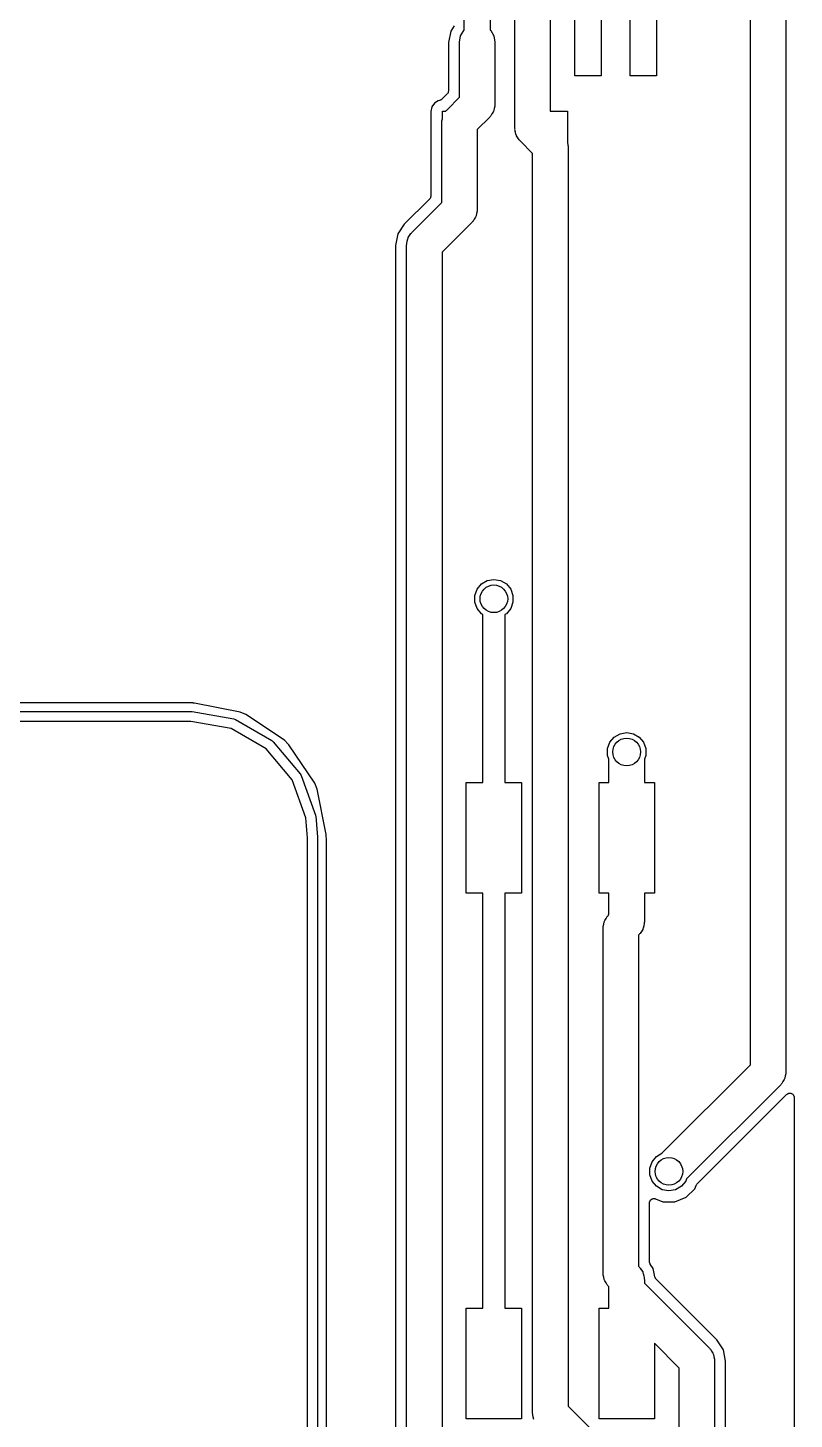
# Model space of a CAD drawing. Extents: x 51 to 137, y -158 to -25.
# Drawn here: x 81.38 to 98.97, y -138.83 to -106.9 of the extents above; entities that cross this region are included whole.
import ezdxf

# ---------------------------------------------------------------- set-up
doc = ezdxf.new("R2010")
doc.units = 0
doc.header["$MEASUREMENT"] = 0
doc.layers.add('BLACK', color=7, linetype='CONTINUOUS')

msp = doc.modelspace()

# ---------------------------------------------------------------- linework, layer by layer
at = {"layer": 'Black'}
for p, q in [((98.7759, -92.7839), (98.7759, -130.863)), ((97.9631, -130.695), (97.9631, -92.9522)), ((92.5576, -109.205), (92.5576, -105.979)), ((93.3704, -106.194), (93.3704, -108.811)), ((91.3943, -106.952), (91.3943, -106.449)), ((91.9937, -106.449), (91.9937, -106.952)), ((93.9343, -107.998), (93.9343, -106.449)), ((94.5337, -106.449), (94.5337, -107.998)), ((95.2043, -107.998), (95.2043, -106.449)), ((95.8037, -106.449), (95.8037, -107.998)), ((91.168, -106.848), (91.0857, -106.971)), ((91.3121, -107.084), (91.3827, -106.962)), ((91.3827, -106.962), (91.3943, -106.952)), ((91.9937, -106.952), (92.0053, -106.962)), ((92.0053, -106.962), (92.0759, -107.084)), ((91.0857, -106.971), (91.0336, -107.233)), ((91.0336, -107.233), (91.0336, -108.343)), ((91.2876, -107.223), (91.3121, -107.084)), ((91.2876, -108.49), (91.2876, -107.223)), ((92.0759, -107.084), (92.1004, -107.223)), ((92.1004, -107.223), (92.1004, -108.659)), ((94.5337, -107.998), (93.9343, -107.998)), ((95.8037, -107.998), (95.2043, -107.998)), ((90.8416, -108.56), (90.83, -108.564)), ((90.8536, -108.557), (90.8416, -108.56)), ((90.858, -108.553), (90.8536, -108.557)), ((90.863, -108.552), (90.858, -108.553)), ((90.8724, -108.543), (90.863, -108.552)), ((90.8825, -108.536), (90.8724, -108.543)), ((91.0038, -108.415), (90.8825, -108.536)), ((91.0002, -108.778), (91.2876, -108.49)), ((91.0064, -108.411), (91.0038, -108.415)), ((91.0098, -108.408), (91.0064, -108.411)), ((91.0165, -108.397), (91.0098, -108.408)), ((91.0241, -108.386), (91.0165, -108.397)), ((91.0252, -108.382), (91.0241, -108.386)), ((91.0275, -108.378), (91.0252, -108.382)), ((91.0298, -108.365), (91.0275, -108.378)), ((91.0332, -108.352), (91.0298, -108.365)), ((91.0336, -108.343), (91.0328, -108.348)), ((91.0328, -108.348), (91.0332, -108.352)), ((90.655, -108.711), (90.6329, -108.821)), ((90.6329, -108.821), (90.6329, -109.036)), ((90.712, -108.627), (90.655, -108.711)), ((90.7973, -108.571), (90.712, -108.627)), ((90.83, -108.564), (90.7973, -108.571)), ((90.8939, -108.988), (90.8939, -108.811)), ((90.8939, -108.811), (90.9723, -108.811)), ((90.9723, -108.811), (90.9763, -108.804)), ((90.9763, -108.804), (90.99, -108.792)), ((90.99, -108.792), (91.0002, -108.778)), ((92.0319, -108.874), (92.0053, -108.92)), ((92.0623, -108.831), (92.0319, -108.874)), ((92.0669, -108.813), (92.0623, -108.831)), ((92.0759, -108.798), (92.0669, -108.813)), ((92.0851, -108.746), (92.0759, -108.798)), ((92.0989, -108.694), (92.0851, -108.746)), ((92.1004, -108.659), (92.0973, -108.676)), ((92.0973, -108.676), (92.0989, -108.694)), ((93.3704, -108.811), (93.7641, -108.811)), ((93.7641, -108.811), (93.7641, -109.534)), ((90.631, -109.056), (90.6272, -109.075)), ((90.6272, -109.075), (90.6272, -110.756)), ((90.6312, -109.046), (90.631, -109.056)), ((90.6329, -109.036), (90.6312, -109.046)), ((90.8812, -109.065), (90.8843, -109.048)), ((90.8812, -110.903), (90.8812, -109.065)), ((90.8827, -109.03), (90.8939, -108.988)), ((90.8843, -109.048), (90.8827, -109.03)), ((91.9814, -108.946), (91.694, -109.234)), ((91.9916, -108.932), (91.9814, -108.946)), ((92.0053, -108.92), (91.9916, -108.932)), ((91.694, -109.234), (91.694, -111.072)), ((92.5607, -109.222), (92.5576, -109.205)), ((92.5591, -109.24), (92.5607, -109.222)), ((92.5729, -109.291), (92.5591, -109.24)), ((92.5821, -109.344), (92.5729, -109.291)), ((92.591, -109.359), (92.5821, -109.344)), ((92.5957, -109.376), (92.591, -109.359)), ((92.6261, -109.42), (92.5957, -109.376)), ((92.6527, -109.466), (92.6261, -109.42)), ((92.6664, -109.477), (92.6527, -109.466)), ((92.6766, -109.492), (92.6664, -109.477)), ((92.964, -109.779), (92.6766, -109.492)), ((92.964, -111.072), (92.964, -109.779)), ((93.7641, -109.534), (93.7753, -109.576)), ((93.7753, -109.576), (93.7737, -109.593)), ((93.7737, -109.593), (93.7768, -109.611)), ((93.7768, -109.611), (93.7768, -111.07)), ((90.6188, -110.795), (90.6177, -110.799)), ((90.6211, -110.791), (90.6188, -110.795)), ((90.6234, -110.778), (90.6211, -110.791)), ((90.6268, -110.765), (90.6234, -110.778)), ((90.6272, -110.756), (90.6264, -110.761)), ((90.6264, -110.761), (90.6268, -110.765)), ((90.5974, -110.828), (90.0202, -111.405)), ((90.1927, -111.592), (90.8812, -110.903)), ((90.6, -110.824), (90.5974, -110.828)), ((90.6034, -110.821), (90.6, -110.824)), ((90.6101, -110.81), (90.6034, -110.821)), ((90.6177, -110.799), (90.6101, -110.81)), ((91.6925, -111.107), (91.6787, -111.159)), ((91.694, -111.072), (91.6909, -111.089)), ((91.6909, -111.089), (91.6925, -111.107)), ((92.9644, -111.074), (92.964, -111.072)), ((92.9644, -138.694), (92.9644, -111.074)), ((93.7768, -111.07), (93.7772, -111.072)), ((93.7772, -111.072), (93.7772, -138.526)), ((90.0202, -111.405), (89.8718, -111.627)), ((91.575, -111.359), (90.8865, -112.048)), ((91.5852, -111.345), (91.575, -111.359)), ((91.5989, -111.333), (91.5852, -111.345)), ((91.6255, -111.287), (91.5989, -111.333)), ((91.6559, -111.244), (91.6255, -111.287)), ((91.6606, -111.226), (91.6559, -111.244)), ((91.6695, -111.211), (91.6606, -111.226)), ((91.6787, -111.159), (91.6695, -111.211)), ((89.8718, -111.627), (89.8197, -111.889)), ((90.089, -111.793), (90.0982, -111.74)), ((90.0982, -111.74), (90.1071, -111.725)), ((90.1071, -111.725), (90.1118, -111.708)), ((90.1118, -111.708), (90.1422, -111.664)), ((90.1422, -111.664), (90.1688, -111.618)), ((90.1688, -111.618), (90.1825, -111.607)), ((90.1825, -111.607), (90.1927, -111.592)), ((89.8197, -111.889), (89.8197, -143.241)), ((90.0737, -111.879), (90.0768, -111.862)), ((90.0737, -143.251), (90.0737, -111.879)), ((90.0752, -111.844), (90.089, -111.793)), ((90.0768, -111.862), (90.0752, -111.844)), ((90.8865, -112.048), (90.8865, -143.083)), ((91.6886, -119.777), (91.7882, -119.658)), ((91.7882, -119.658), (91.9224, -119.58)), ((91.9224, -119.58), (92.075, -119.554)), ((92.075, -119.554), (92.2276, -119.58)), ((92.2276, -119.58), (92.3618, -119.658)), ((92.3618, -119.658), (92.4614, -119.777)), ((91.6356, -119.922), (91.6886, -119.777)), ((91.6356, -120.077), (91.6356, -119.922)), ((92.4614, -119.777), (92.5144, -119.922)), ((92.5144, -119.922), (92.5144, -120.077)), ((91.6886, -120.223), (91.6356, -120.077)), ((91.7882, -120.342), (91.6886, -120.223)), ((91.821, -120.36), (91.7882, -120.342)), ((91.821, -124.216), (91.821, -120.36)), ((92.3618, -120.342), (92.329, -120.36)), ((92.329, -120.36), (92.329, -124.216)), ((92.4614, -120.223), (92.3618, -120.342)), ((92.5144, -120.077), (92.4614, -120.223)), ((53.5913, -122.588), (85.1357, -122.588)), ((85.1257, -122.385), (53.6226, -122.385)), ((85.1564, -122.391), (85.1257, -122.385)), ((85.1357, -122.588), (85.1456, -122.59)), ((85.1456, -122.59), (85.1556, -122.59)), ((85.1556, -122.59), (86.1068, -122.757)), ((85.1664, -122.391), (85.1564, -122.391)), ((85.1762, -122.393), (85.1664, -122.391)), ((85.2075, -122.393), (85.1762, -122.393)), ((86.2522, -122.601), (85.2075, -122.393)), ((86.3848, -122.656), (86.2522, -122.601)), ((85.1257, -122.817), (53.5813, -122.817)), ((86.0473, -122.979), (85.1257, -122.817)), ((86.1068, -122.757), (86.1068, -122.757)), ((86.1068, -122.757), (86.1441, -122.771)), ((86.1441, -122.771), (86.9807, -123.254)), ((87.2705, -123.247), (86.3848, -122.656)), ((86.8489, -123.442), (86.0473, -122.979)), ((87.3574, -123.334), (87.2705, -123.247)), ((94.7366, -123.292), (94.8362, -123.174)), ((94.8362, -123.174), (94.9704, -123.096)), ((94.9704, -123.096), (95.123, -123.069)), ((95.123, -123.069), (95.2756, -123.096)), ((95.2756, -123.096), (95.4098, -123.174)), ((95.4098, -123.174), (95.5094, -123.292)), ((87.4439, -124.151), (86.8489, -123.442)), ((86.9807, -123.254), (87.0111, -123.28)), ((87.0111, -123.28), (87.632, -124.019)), ((87.3719, -123.349), (87.3574, -123.334)), ((87.9637, -124.235), (87.3719, -123.349)), ((94.6836, -123.438), (94.7366, -123.292)), ((94.6836, -123.593), (94.6836, -123.438)), ((95.5094, -123.292), (95.5624, -123.438)), ((95.5624, -123.438), (95.5624, -123.593)), ((94.7166, -123.684), (94.6836, -123.593)), ((94.7166, -124.216), (94.7166, -123.684)), ((95.5624, -123.593), (95.5294, -123.684)), ((95.5294, -123.684), (95.5294, -124.216)), ((87.7622, -125.026), (87.4439, -124.151)), ((87.632, -124.019), (87.6518, -124.054)), ((87.6518, -124.054), (87.9822, -124.962)), ((88.0187, -124.367), (87.9637, -124.235)), ((88.2265, -125.412), (88.0187, -124.367)), ((91.44, -126.756), (91.44, -124.216)), ((91.44, -124.216), (91.821, -124.216)), ((92.329, -124.216), (92.71, -124.216)), ((92.71, -124.216), (92.71, -126.756)), ((94.488, -126.756), (94.488, -124.216)), ((94.488, -124.216), (94.7166, -124.216)), ((95.5294, -124.216), (95.758, -124.216)), ((95.758, -124.216), (95.758, -126.756)), ((87.8027, -125.489), (87.7622, -125.026)), ((87.9822, -124.962), (87.9848, -124.976)), ((87.9848, -124.976), (87.9886, -124.991)), ((87.9886, -124.991), (88.0309, -125.474)), ((88.0309, -125.474), (88.0304, -125.479)), ((88.0304, -125.479), (88.0313, -125.484)), ((88.0313, -125.484), (88.0313, -151.958)), ((88.2265, -125.443), (88.2265, -125.412)), ((88.2282, -125.453), (88.2265, -125.443)), ((88.2284, -125.463), (88.2282, -125.453)), ((88.2345, -125.494), (88.2284, -125.463)), ((87.8027, -151.936), (87.8027, -125.489)), ((88.2345, -151.93), (88.2345, -125.494)), ((91.821, -126.756), (91.44, -126.756)), ((91.821, -136.281), (91.821, -126.756)), ((92.71, -126.756), (92.329, -126.756)), ((92.329, -126.756), (92.329, -136.281)), ((94.7166, -126.756), (94.488, -126.756)), ((94.7166, -127.248), (94.7166, -126.756)), ((95.758, -126.756), (95.5294, -126.756)), ((95.5294, -126.756), (95.5294, -127.417)), ((94.6045, -127.414), (94.6134, -127.399)), ((94.6134, -127.399), (94.6181, -127.382)), ((94.6181, -127.382), (94.6485, -127.338)), ((94.6485, -127.338), (94.6751, -127.292)), ((94.6751, -127.292), (94.6888, -127.281)), ((94.6888, -127.281), (94.699, -127.266)), ((94.699, -127.266), (94.7166, -127.248)), ((94.58, -127.553), (94.5831, -127.536)), ((94.58, -135.484), (94.58, -127.553)), ((94.5815, -127.518), (94.5953, -127.467)), ((94.5831, -127.536), (94.5815, -127.518)), ((94.5953, -127.467), (94.6045, -127.414)), ((95.4104, -127.704), (95.3928, -127.722)), ((95.4206, -127.689), (95.4104, -127.704)), ((95.4343, -127.678), (95.4206, -127.689)), ((95.4609, -127.632), (95.4343, -127.678)), ((95.4913, -127.588), (95.4609, -127.632)), ((95.496, -127.571), (95.4913, -127.588)), ((95.5049, -127.556), (95.496, -127.571)), ((95.5141, -127.503), (95.5049, -127.556)), ((95.5279, -127.452), (95.5141, -127.503)), ((95.5294, -127.417), (95.5263, -127.434)), ((95.5263, -127.434), (95.5279, -127.452)), ((95.3928, -127.722), (95.3928, -135.315)), ((95.9323, -132.726), (97.9631, -130.695)), ((98.7744, -130.899), (98.7606, -130.95)), ((98.7759, -130.863), (98.7728, -130.881)), ((98.7728, -130.881), (98.7744, -130.899)), ((98.6569, -131.151), (96.4979, -133.31)), ((98.6671, -131.136), (98.6569, -131.151)), ((98.6808, -131.125), (98.6671, -131.136)), ((98.7074, -131.079), (98.6808, -131.125)), ((98.7378, -131.035), (98.7074, -131.079)), ((98.7424, -131.018), (98.7378, -131.035)), ((98.7514, -131.002), (98.7424, -131.018)), ((98.7606, -130.95), (98.7514, -131.002)), ((96.7361, -133.431), (98.7926, -131.374)), ((98.7926, -131.374), (98.8035, -131.367)), ((98.8035, -131.367), (98.8136, -131.358)), ((98.8136, -131.358), (98.8178, -131.357)), ((98.8178, -131.357), (98.8215, -131.354)), ((98.8215, -131.354), (98.8343, -131.351)), ((98.8343, -131.351), (98.8468, -131.346)), ((98.8468, -131.346), (98.8512, -131.346)), ((98.8512, -131.346), (98.8556, -131.345)), ((98.8556, -131.345), (98.8688, -131.346)), ((98.8688, -131.346), (98.8821, -131.346)), ((98.8821, -131.346), (98.8863, -131.348)), ((98.8863, -131.348), (98.8907, -131.348)), ((98.8907, -131.348), (98.9027, -131.354)), ((98.9027, -131.354), (98.9152, -131.358)), ((98.9152, -131.358), (98.9186, -131.361)), ((98.9186, -131.361), (98.9227, -131.363)), ((98.9227, -131.363), (98.9321, -131.372)), ((98.9321, -131.372), (98.9423, -131.381)), ((98.9423, -131.381), (98.9445, -131.385)), ((98.9445, -131.385), (98.9476, -131.388)), ((98.9476, -131.388), (98.9533, -131.4)), ((98.9533, -131.4), (98.9599, -131.411)), ((98.9599, -131.411), (98.9607, -131.416)), ((98.9607, -131.416), (98.9626, -131.42)), ((98.9626, -131.42), (98.9637, -131.433)), ((98.9637, -131.433), (98.966, -131.446)), ((98.966, -131.446), (98.966, -151.917)), ((95.7052, -132.918), (95.8048, -132.8)), ((95.8048, -132.8), (95.9323, -132.726)), ((95.6522, -133.064), (95.7052, -132.918)), ((95.6522, -133.219), (95.6522, -133.064)), ((95.7052, -133.364), (95.6522, -133.219)), ((95.8048, -133.483), (95.7052, -133.364)), ((96.478, -133.364), (96.3784, -133.483)), ((96.4979, -133.31), (96.478, -133.364)), ((96.6834, -133.538), (96.7141, -133.464)), ((96.7141, -133.464), (96.7152, -133.462)), ((96.7152, -133.462), (96.7158, -133.46)), ((96.7158, -133.46), (96.7247, -133.447)), ((96.7247, -133.447), (96.733, -133.434)), ((96.733, -133.434), (96.7348, -133.433)), ((96.7348, -133.433), (96.7361, -133.431)), ((95.6791, -133.793), (95.6866, -133.785)), ((95.6866, -133.785), (95.6925, -133.782)), ((95.6925, -133.782), (95.6976, -133.777)), ((95.6976, -133.777), (95.7081, -133.773)), ((95.7081, -133.773), (95.7179, -133.768)), ((95.7179, -133.768), (95.7245, -133.767)), ((95.7245, -133.767), (95.7308, -133.765)), ((95.7308, -133.765), (95.7419, -133.765)), ((95.7419, -133.765), (95.7529, -133.764)), ((95.7529, -133.764), (95.7594, -133.765)), ((95.7594, -133.765), (95.766, -133.765)), ((95.766, -133.765), (95.7765, -133.769)), ((95.7765, -133.769), (95.7874, -133.771)), ((95.7874, -133.771), (95.952, -133.84)), ((95.939, -133.561), (95.8048, -133.483)), ((96.0916, -133.588), (95.939, -133.561)), ((96.2442, -133.561), (96.0916, -133.588)), ((96.2299, -133.84), (96.4868, -133.734)), ((96.3784, -133.483), (96.2442, -133.561)), ((96.4868, -133.734), (96.6834, -133.538)), ((95.6468, -133.865), (95.6487, -133.854)), ((95.6468, -135.211), (95.6468, -133.865)), ((95.6487, -133.854), (95.6492, -133.843)), ((95.6492, -133.843), (95.6518, -133.837)), ((95.6518, -133.837), (95.6529, -133.83)), ((95.6529, -133.83), (95.6585, -133.821)), ((95.6585, -133.821), (95.6628, -133.811)), ((95.6628, -133.811), (95.6672, -133.806)), ((95.6672, -133.806), (95.6706, -133.8)), ((95.6706, -133.8), (95.6791, -133.793)), ((95.952, -133.84), (96.2299, -133.84)), ((95.3928, -135.315), (95.4104, -135.333)), ((95.4104, -135.333), (95.4206, -135.348)), ((95.4206, -135.348), (95.4343, -135.359)), ((95.4343, -135.359), (95.4609, -135.405)), ((95.6489, -135.223), (95.6468, -135.211)), ((95.6497, -135.235), (95.6489, -135.223)), ((95.652, -135.24), (95.6497, -135.235)), ((95.6529, -135.246), (95.652, -135.24)), ((95.659, -135.256), (95.6529, -135.246)), ((95.6639, -135.268), (95.659, -135.256)), ((95.7313, -135.368), (95.6639, -135.268)), ((95.7701, -135.564), (95.7313, -135.368)), ((94.5831, -135.501), (94.58, -135.484)), ((94.5815, -135.519), (94.5831, -135.501)), ((94.5953, -135.57), (94.5815, -135.519)), ((94.6045, -135.623), (94.5953, -135.57)), ((94.6134, -135.638), (94.6045, -135.623)), ((94.6181, -135.655), (94.6134, -135.638)), ((94.6485, -135.699), (94.6181, -135.655)), ((94.6751, -135.745), (94.6485, -135.699)), ((95.4609, -135.405), (95.4913, -135.449)), ((95.4913, -135.449), (95.496, -135.466)), ((95.496, -135.466), (95.5049, -135.481)), ((95.5049, -135.481), (95.5141, -135.534)), ((95.5141, -135.534), (95.5279, -135.585)), ((95.5279, -135.585), (95.5263, -135.603)), ((95.5263, -135.603), (95.5294, -135.62)), ((95.5294, -135.62), (95.5294, -135.706)), ((95.7746, -135.575), (95.7701, -135.564)), ((95.7777, -135.587), (95.7746, -135.575)), ((95.7809, -135.591), (95.7777, -135.587)), ((95.7829, -135.597), (95.7809, -135.591)), ((95.791, -135.606), (95.7829, -135.597)), ((95.798, -135.616), (95.791, -135.606)), ((97.1925, -137.01), (95.798, -135.616)), ((94.6888, -135.756), (94.6751, -135.745)), ((94.699, -135.771), (94.6888, -135.756)), ((94.7166, -135.789), (94.699, -135.771)), ((94.7166, -136.281), (94.7166, -135.789)), ((95.5294, -135.706), (97.02, -137.197)), ((91.44, -138.821), (91.44, -136.281)), ((91.44, -136.281), (91.821, -136.281)), ((92.329, -136.281), (92.71, -136.281)), ((92.71, -136.281), (92.71, -138.821)), ((94.488, -138.821), (94.488, -136.281)), ((94.488, -136.281), (94.7166, -136.281)), ((96.3262, -137.653), (95.758, -137.084)), ((95.758, -137.084), (95.758, -138.821)), ((97.02, -137.197), (97.0302, -137.212)), ((97.0302, -137.212), (97.0439, -137.223)), ((97.0439, -137.223), (97.0705, -137.269)), ((97.0705, -137.269), (97.1009, -137.313)), ((97.3409, -137.232), (97.1925, -137.01)), ((97.393, -137.494), (97.3409, -137.232)), ((97.1009, -137.313), (97.1055, -137.33)), ((97.1055, -137.33), (97.1145, -137.345)), ((97.1145, -137.345), (97.1237, -137.398)), ((97.1237, -137.398), (97.1375, -137.449)), ((97.1375, -137.449), (97.1359, -137.467)), ((97.1359, -137.467), (97.139, -137.484)), ((97.139, -137.484), (97.139, -145.815)), ((97.393, -145.805), (97.393, -137.494)), ((96.3262, -145.647), (96.3262, -137.653)), ((93.7772, -138.526), (94.6244, -139.373)), ((92.71, -138.821), (91.44, -138.821)), ((92.9675, -138.712), (92.9644, -138.694)), ((92.9659, -138.73), (92.9675, -138.712)), ((92.9797, -138.781), (92.9659, -138.73)), ((92.9889, -138.833), (92.9797, -138.781)), ((95.758, -138.821), (94.488, -138.821))]:
    msp.add_line(p, q, dxfattribs=at)
for centre in [(92.075, -120), (95.123, -123.515), (96.0916, -133.141)]:
    msp.add_circle(centre, 0.3175, dxfattribs=at)

doc.saveas('drawing.dxf')
